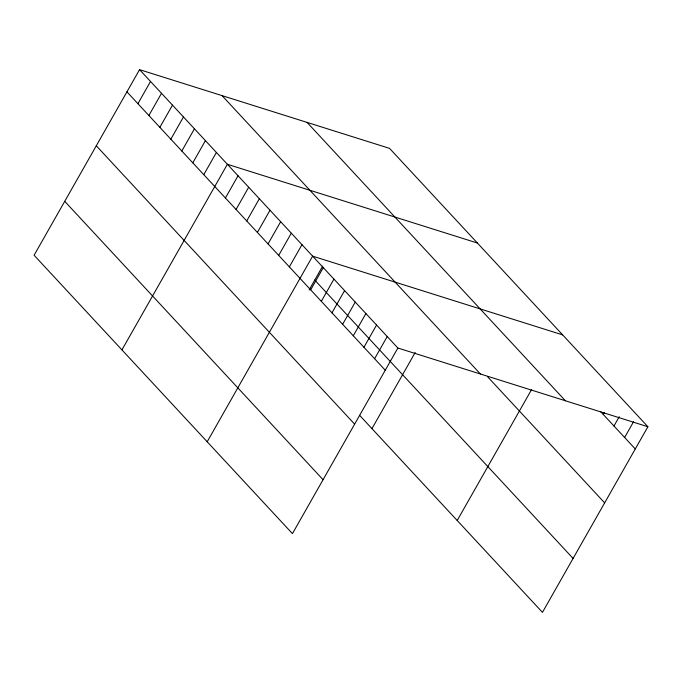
<?xml version="1.0" encoding="UTF-8"?>
<svg xmlns="http://www.w3.org/2000/svg" width="682" height="682" viewBox="0 0 682 682"><rect width="100%" height="100%" fill="white"/><g stroke="black" fill="none" stroke-linecap="round" stroke-linejoin="round"><path stroke-width="1.02" d="M139.546 69.641L34.1 255.256L292.442 533.622L397.879 348.016L139.546 69.641L389.558 148.378L647.9 426.744L542.454 612.359L359.602 415.321M137.9 103.681L150.517 81.473M148.881 115.514L161.498 93.306M159.861 127.346L172.478 105.13M170.841 139.179L183.458 116.963M181.821 151.003L194.438 128.796M192.801 162.836L205.418 140.628M203.782 174.669L216.399 152.453M121.933 349.9L227.379 164.285L477.391 243.022M225.418 197.985L238.035 175.768M236.074 209.468L248.691 187.252M246.731 220.951L259.348 198.735M257.387 232.426L270.004 210.218M268.043 243.909L280.66 221.701M278.699 255.392L291.316 233.184M289.356 266.875L301.973 244.668M207.192 441.766L312.629 256.151L562.65 334.888M309.134 289.952L322.637 266.176M310.668 289.841L323.285 267.634M321.324 301.325L333.941 279.117M331.981 312.808L344.598 290.6M342.637 324.291L355.254 302.083M353.293 335.774L365.91 313.567M363.949 347.257L376.566 325.05M374.606 358.741L387.223 336.533M371.954 428.637L415.21 352.492M457.204 520.494L531.653 389.448M603.314 414.511L604.363 412.661M613.971 425.994L619.23 416.736M624.627 437.477L633.561 421.74M397.879 348.016L647.9 426.744M600.467 411.451L635.283 448.961M307.053 122.393L565.395 400.769M487.425 376.566L604.653 502.881M222.051 95.625L480.392 373.992M314.752 280.063L573.093 558.439M126.92 91.848L385.262 370.224M96.29 145.778L354.631 424.144M64.73 201.326L323.072 479.702"/></g></svg>
